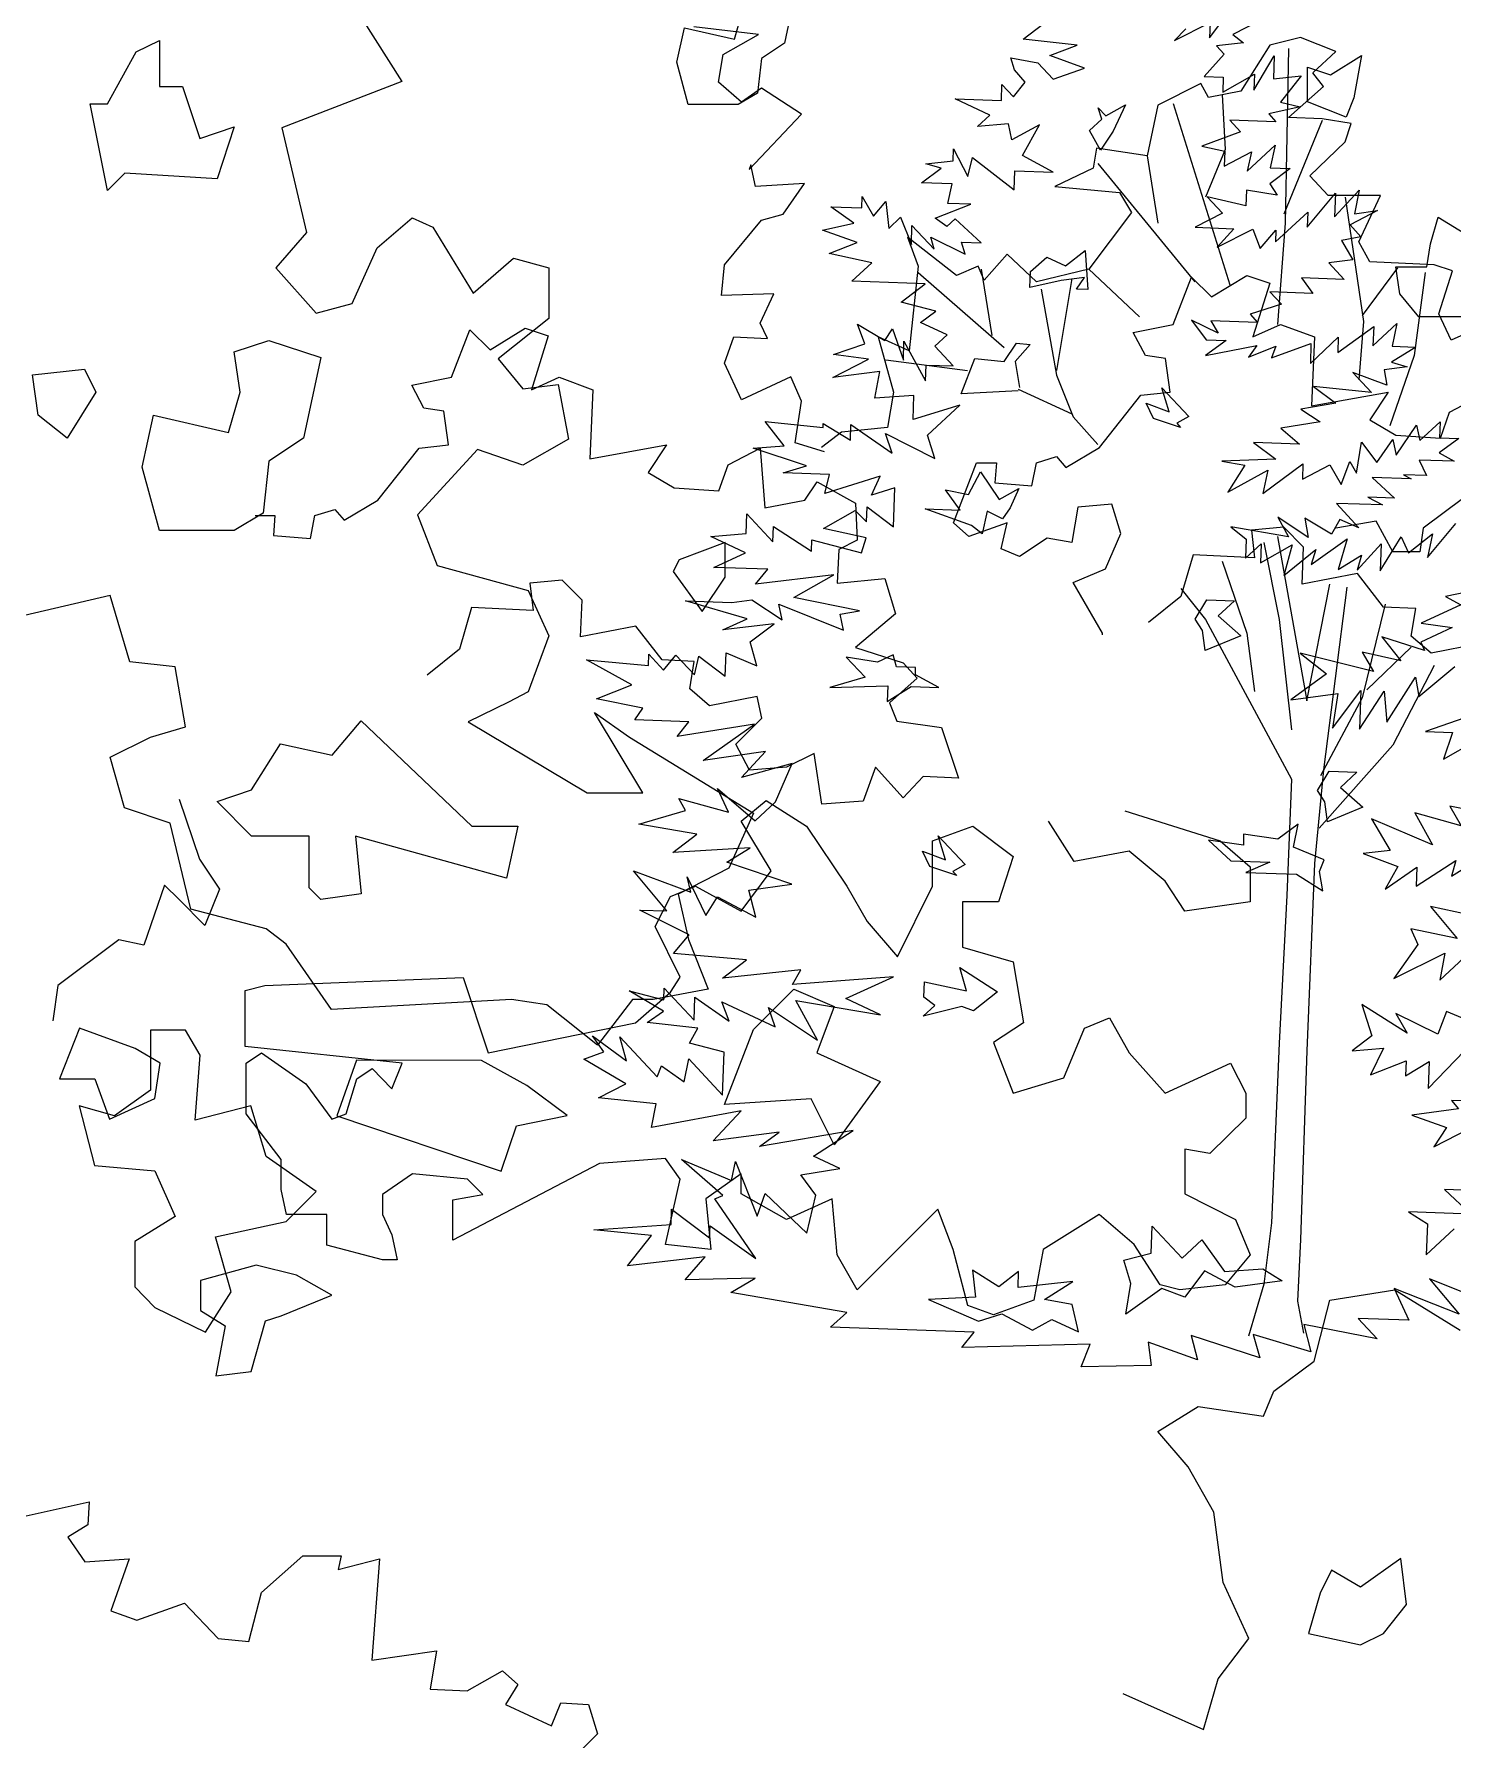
# Model space of a CAD drawing. Header units: inches. Extents: x 11.9 to 85.3, y 21.1 to 37.4.
# Drawn here: x 57.408 to 57.845, y 22.522 to 23.048 of the extents above; entities that cross this region are included whole.
import ezdxf

# ---------------------------------------------------------------- set-up
doc = ezdxf.new("R2010")
doc.units = ezdxf.units.IN
doc.header["$MEASUREMENT"] = 0
doc.layers.add('CAY', color=94, linetype='Continuous')
doc.layers.add('CAY-3', color=61, linetype='Continuous')

# ---------------------------------------------------------------- blocks, each defined once
blk = doc.blocks.new('A$C76451831')
at = {"layer": 'CAY'}
for p, q in [((1033, 1881.5), (1077.8, 1888.5)), ((1077.8, 1888.5), (1122.6, 1860.8)), ((1022.3, 1839.6), (1033, 1881.5)), ((994.6, 1818.9), (1022.3, 1839.6)), ((987.6, 1801.8), (994.6, 1818.9)), ((915, 1791.2), (942.7, 1808.3)), ((942.7, 1808.3), (987.6, 1801.8)), ((935.7, 1767), (915, 1791.2)), ((953.4, 1735.8), (935.7, 1767)), ((959.8, 1687.4), (953.4, 1735.8)), ((977.5, 1649), (959.8, 1687.4)), ((956.3, 1621.3), (977.5, 1649)), ((946.3, 1586.5), (956.3, 1621.3)), ((890.9, 1611.3), (946.3, 1586.5)), ((4402.8, 717.8), (4374.9, 696.9)), ((4342.7, 701.7), (4314.8, 696.9)), ((4354.1, 680.8), (4342.7, 701.7)), ((4374.9, 696.9), (4372.6, 680.8)), ((4372.6, 680.8), (4354.1, 680.8)), ((3915.1, 501.1), (3898, 463.3)), ((3898, 463.3), (3863.2, 445.6)), ((3863.2, 445.6), (3870.3, 414.4)), ((3870.3, 414.4), (3883.8, 380.2)), ((3883.8, 380.2), (3846.1, 373.1)), ((3831.9, 373.1), (3807.8, 341.8)), ((3846.1, 373.1), (3831.9, 373.1))]:
    blk.add_line(p, q, dxfattribs=at)
for points in [[(5284.4, 1732.3), (5331.8, 1742.9), (5330.8, 1727), (5317.1, 1718.6), (5328.7, 1701.7), (5359.3, 1703.8), (5346.6, 1668), (5364.5, 1661.6), (5397.2, 1673.2), (5420.4, 1649), (5441.5, 1646.9), (5450, 1680.6), (5478.4, 1705.9), (5504.8, 1705.9), (5502.7, 1696.5), (5531.2, 1703.8), (5525.9, 1634.2), (5570.2, 1640.6), (5566, 1614.2), (5591.3, 1613.1), (5615.5, 1626.8), (5626.1, 1617.3), (5617.7, 1603.6), (5649.3, 1588.9), (5655.6, 1604.7), (5674.6, 1603.6), (5680.9, 1583.6), (5655.6, 1558.3)], [(530, 749.3), (509.9, 755.6), (514.2, 784.1), (506.8, 800.9), (473, 785.1), (461.4, 810.4), (467.7, 828.4), (490.9, 827.3), (485.7, 837.9), (495.2, 857.9), (459.3, 856.8), (461.4, 877.9), (486.7, 908.5), (501.5, 912.7), (516.3, 933.8), (482.5, 931.7), (479.3, 946.5), (478.3, 943.3), (514.2, 981.3), (486.7, 999.2), (473, 989.7), (457.2, 1003.4), (460.4, 1022.4), (484.6, 1036.1), (440.3, 1041.4)], [(4212, 1039.9), (4204.1, 1032), (4228.5, 1044.3), (4228.1, 1033.9), (4247.6, 1060)], [(4263, 1045.8), (4244.1, 1036.1), (4251.6, 1030.3), (4232.9, 1028.3), (4238.2, 1022.7), (4224.5, 1007.3), (4237.6, 1006.8), (4237.3, 996.4), (4259, 1008.8), (4258.6, 997.9), (4272.6, 1021.5), (4272, 1005.6), (4291.1, 1007.7), (4276.9, 989.6), (4290.4, 986.4), (4268.9, 981.7), (4273.7, 976.1), (4242, 977.2), (4249.5, 969.2), (4222.8, 959.3), (4238.6, 956), (4238.2, 945.6), (4257.1, 955.4), (4254, 942.3), (4273.2, 960.2), (4269.9, 944.5), (4283.5, 944), (4269.5, 933.6), (4274.7, 925.7), (4253.5, 929.2), (4253.1, 918.3), (4226.6, 924.7), (4237.1, 913.4), (4218.2, 903.7), (4244.9, 902.7), (4233.5, 890), (4258, 902.3), (4263, 889), (4273.8, 901.7), (4273.5, 893.6), (4295.6, 914.1), (4295.2, 903.7), (4314.6, 927.1), (4314, 910.8), (4331, 929.2), (4327.7, 913), (4343.6, 915.2), (4324.7, 905.4), (4332.1, 897), (4318.9, 894.7), (4326.6, 881.3), (4310.2, 879.2), (4320.7, 867.9), (4291.3, 868.9), (4299.1, 858.2), (4269.6, 859.3), (4277.5, 850.8), (4256, 843.9), (4261.2, 838.3), (4229.1, 839.4), (4234.2, 831), (4215.9, 839.8), (4225.9, 826.3), (4239.5, 825.9), (4225.5, 815.5), (4260.6, 822.4), (4254.9, 814.4), (4273.8, 821.9), (4270.8, 813.9), (4297.8, 823.8), (4297.4, 810.2), (4316.6, 828.2), (4316.2, 817.7), (4340.9, 835.5), (4340.4, 822.3), (4356.8, 837.6), (4353.5, 821.9), (4369.8, 821.3), (4353.1, 811), (4363.9, 807.9), (4348, 805.8), (4349.9, 795.3), (4326.6, 803.8), (4339.3, 790.2), (4299.5, 794.3), (4315, 782.9), (4290.8, 778.7), (4304.1, 770.1), (4277.2, 765.6), (4290, 754.7), (4258.3, 755.8), (4273.8, 744.4), (4236.6, 743), (4252.3, 740.2), (4240.8, 721.6), (4268.1, 736.9), (4264.8, 720.7), (4292.2, 741.1), (4291.9, 730.6), (4310.8, 740.4), (4318.5, 727), (4324.5, 742.7), (4329.2, 734.8), (4332.6, 756), (4343, 742), (4354, 757.9), (4356.3, 747), (4370.2, 767.8), (4372.6, 757.3), (4386.6, 770), (4386.2, 759.1), (4399.3, 758.6), (4385.9, 748.7), (4396.1, 742.9), (4372.1, 743.7), (4377.2, 733.1), (4361.3, 733.7), (4366.6, 730.8), (4339.9, 731.7), (4355.3, 717.6), (4336.8, 718.2), (4347, 712.9), (4315.3, 714), (4330.6, 697.1), (4317.6, 703), (4311.9, 692.8), (4293.7, 703.8), (4295.9, 690.6), (4275.1, 704.5), (4282.3, 691.1), (4242.7, 697.9), (4253.3, 689.4), (4252.8, 676.3), (4263.6, 686.3), (4263.1, 673.2), (4284.9, 685.6), (4279.1, 664.5), (4301.1, 682.3), (4298, 672), (4322.6, 689.7), (4316.4, 668.6), (4332.6, 678.5), (4329.6, 668.1), (4346.1, 686.1), (4345.4, 667.6), (4359.8, 691.1), (4364.9, 680), (4381.2, 693.1), (4377.9, 676.9), (4397.3, 700.2)], [(4422.5, 656.7), (4390.1, 650.1), (4400.8, 644.3), (4373.6, 631.7), (4394.8, 628.7), (4373.2, 618.6), (4375.7, 613), (4346.5, 622.2), (4359.6, 605.9), (4333, 611.8), (4340.7, 598.4), (4290.4, 611), (4308.5, 596.8), (4283.9, 579.1), (4316.2, 583.4), (4312.6, 559.5), (4332.1, 585.5), (4331.2, 558.8), (4348, 585), (4349.9, 563.6), (4369.6, 594.7), (4371.9, 581.4), (4396.6, 601.9)], [(4403.5, 566.7), (4376.5, 557.2), (4395, 556.6), (4388.9, 538.2), (4410.7, 550.6)], [(4427.4, 499.2), (4393.2, 505.9), (4400.9, 492.5), (4369.1, 501.3), (4381.4, 479.5), (4339.5, 497.3), (4352.3, 475.6), (4333.6, 473.5), (4357.4, 464.5), (4348.7, 449), (4370.5, 464.1), (4370, 450.9), (4397.4, 468.6), (4394.3, 457.8), (4418.8, 473.3)], [(4422.2, 427.8), (4380, 437), (4398.2, 415), (4366.3, 421.6), (4371.3, 411), (4354.7, 387.5), (4389.7, 404.9), (4386.3, 386.4), (4402.7, 401.7)], [(4419.6, 353.1), (4391, 365), (4385, 349.3), (4356.1, 363.5), (4363.8, 350.1), (4332.7, 369.7), (4339.7, 348.2), (4326.2, 337.8), (4347.6, 339.7), (4338.8, 321.5), (4363.1, 331), (4362.7, 320.6), (4379, 330.5), (4378.3, 311.9), (4403.2, 337.8)], [(4407.5, 303.2), (4394.3, 303.7), (4399.1, 298), (4367.2, 293.7), (4391, 285.2), (4382.3, 271.9), (4406.8, 284.6)], [(4426.6, 241.3), (4389.5, 242.6), (4407.5, 225.7), (4364.9, 227.2), (4377.8, 219), (4377, 197.7), (4396.2, 215.6)], [(4436.8, 158), (4379.2, 181.3), (4399.6, 157), (4354.9, 174.5), (4365, 152.8), (4330.2, 154), (4343.3, 140), (4292.9, 149.9), (4297.7, 131.1), (4258.2, 142.9), (4262.6, 126.9), (4215.6, 142.2), (4220, 125.7), (4186, 137.8), (4188.1, 121.8), (4140.1, 120.8), (4146.1, 136.4), (4058.1, 134.1), (4066.6, 144.6), (3967.9, 148.1), (3979.1, 158.1), (3899.4, 171.8), (3916.1, 181.6), (3868, 180.6), (3881.7, 196.4), (3828.5, 190.1), (3845, 210.9), (3805.3, 215), (3858.5, 218.6), (3858.8, 229), (3884.9, 209.5), (3885.2, 217.6), (3916.5, 195.2), (3888.5, 236.1), (3894, 238.6), (3865.5, 263.2), (3899.8, 248.8), (3902.6, 261.9), (3917.6, 224.2), (3923.1, 239.9), (3951.6, 212.6), (3957.9, 238.7), (3947.6, 252.6), (3974.4, 257.1), (3956.2, 265.5), (3983.5, 283.1), (3919.2, 272.2), (3932.7, 282.1), (3887.2, 276), (3906.5, 296.7), (3844.9, 285.2), (3848.2, 301.4), (3808.5, 305.5), (3827.4, 315.3), (3798.5, 332.2), (3812.3, 337.1), (3804.5, 348.3), (3827.9, 331.1), (3823.1, 347.6), (3848.9, 320), (3851.8, 327.6), (3867.3, 316.6), (3870.6, 332.4), (3893.7, 307.5), (3894.8, 337), (3871, 343.2), (3876.8, 353.5), (3842, 357.4), (3853.2, 365.2), (3829.6, 379.1), (3853.4, 372.9), (3853.7, 381), (3874.2, 359), (3874.8, 374.8), (3898.2, 358.2), (3893.2, 371.5), (3929.8, 354.3), (3925.3, 367.6), (3958.9, 345.2), (3944, 372.4), (4002.2, 362.7), (3978.5, 373.9), (4011.2, 388.7), (3941.7, 383.4), (3947.5, 393.6), (3893.8, 387.8), (3910.1, 400.4), (3860, 404.8), (3870.8, 417.6), (3837, 434.6), (3855.6, 434), (3832.5, 461.5), (3871.9, 447), (3869.5, 457.5), (3882.2, 430.8), (3890.3, 443.7), (3916.6, 429.6), (3911.8, 448.3), (3941.4, 452.3), (3896.6, 467.5), (3912.8, 477.3), (3859.7, 474.2), (3876, 486.8), (3836.3, 493.6), (3868.4, 502.9), (3863.7, 511.2), (3897.8, 501.9), (3890.2, 518), (3916.2, 495.8), (3930.2, 508.9), (3941.6, 535.3), (3906.8, 525.6), (3923.3, 543.6), (3880.5, 537.4), (3915.8, 562.4), (3862.5, 553.9), (3870.5, 564), (3833.4, 565.3), (3839.1, 573.3), (3807.2, 579.8), (3831.5, 589.4), (3800.4, 606.4), (3842.9, 602.6), (3843.1, 610.3), (3853.2, 599.5), (3861.7, 609.7), (3874.4, 596.1), (3877.5, 609.1), (3895.6, 595.3), (3896.2, 611.2), (3917.2, 602.3), (3912.8, 618.8), (3929.1, 631.3), (3894, 627.1), (3910.6, 634.7), (3868.4, 647.1), (3900.1, 646), (3913.8, 647.7), (3934.6, 633.9), (3932.3, 644.8), (3976.9, 627), (3974.6, 637.9), (3987.8, 640.2), (3942.8, 649.4), (3970.1, 664.8), (3916.4, 658.5), (3924.9, 668.7), (3887.8, 670), (3909.5, 680.1), (3885.8, 691.3), (3909.9, 693.2), (3910.4, 706.8), (3928.3, 687.6), (3928.7, 698), (3954.8, 681.2), (3955.1, 688.9), (3989.2, 680), (3992.3, 690.3), (3963.1, 696.8), (3984.8, 709.2), (3992.7, 701.2), (3993, 711.6), (4011.1, 697.8), (4012.1, 724.6), (3996, 719.7), (4001.9, 732.6), (3963.9, 720.8), (3967.1, 733.8), (3935.4, 734.9), (3951.4, 739.8), (3914.7, 752), (3936, 753.5), (3923, 770.3), (3962.8, 766.2), (3962.9, 768.9), (3981.5, 757.4), (3981.9, 768.2), (4010.2, 748.6), (4005.7, 761.9), (4039.5, 744.9), (4034.6, 760.9), (4056.7, 781.5), (4024.6, 771.7), (4025.2, 788), (3998.4, 786.2), (4001.7, 804.7), (3969.4, 800.4), (3993.9, 813.1), (3970, 816.2), (3991.5, 823.6), (3986.5, 837), (4005.2, 825.9), (4010.4, 833.9), (4017.9, 812.3), (4018.3, 825.4), (4033.2, 798.2), (4033.6, 809), (4052.2, 808.4), (4039.5, 822), (4047.9, 829.8), (4029.6, 838.2), (4040.3, 846), (4016.5, 852.2), (4032.8, 864.8), (3982.6, 866.6), (3996.2, 879.2), (3966.9, 885.7), (3986.2, 893.2), (3962.5, 901.7), (3984, 906.4), (3968.1, 917.8), (3989.3, 917.1), (3989.6, 924.8), (3997.3, 911.4), (4005.8, 921.5), (4007.9, 902.9), (4015.9, 910.7), (4023.4, 891.9), (4023.8, 905), (4039.1, 888.6), (4036.7, 896.9), (4060.3, 885.2), (4057.8, 893.4), (4071.4, 892.9), (4053.4, 909.4), (4047.8, 904.2), (4039.8, 909.9), (4064.2, 919.5), (4048.4, 920), (4051.5, 933.5), (4030.3, 934.3), (4043.8, 944.2), (4033.4, 947.3), (4052.1, 949.4), (4052.4, 957.5), (4062.1, 938.6), (4065.3, 951.6), (4094, 929.3), (4094.4, 942.4), (4120.7, 941.5), (4099.8, 953.1), (4111.4, 974), (4092.5, 963.8), (4090.1, 974.8), (4068.8, 972.8), (4077.2, 980.7), (4053.6, 991.9), (4085.3, 990.8), (4085.6, 1001.7), (4093.5, 993.3), (4101.6, 1003.4), (4094.2, 1011.8), (4091.7, 1020.1), (4110.2, 1016.7), (4120.7, 1005.5), (4142.2, 1012.9), (4118.5, 1021.8), (4137.3, 1028.9), (4100.3, 1032.9), (4113.8, 1043.3)], [(979.3, 834.7), (960.3, 826.2), (951.8, 844.2), (961.3, 873.7), (948.7, 877.9), (904.4, 880), (897, 893.7), (911.8, 925.4), (875.9, 925.4), (863.3, 939.1), (887.5, 962.3), (891.7, 975), (871.7, 978.1), (848.5, 979.2), (872.7, 1000.3), (865.4, 1009.8), (881.2, 1024.5), (856.9, 1034), (835.8, 1028.7), (815.8, 997.1), (793.6, 992.9), (788.4, 1002.4), (758.8, 987.6), (751.5, 952.8), (716.7, 958.1), (714.5, 944.4), (688.2, 931.7), (732.5, 927.5), (740.9, 913.8), (711.4, 874.8), (675.5, 866.3), (655.5, 885.3), (639.7, 867.4), (635.4, 876.9), (620.7, 870.5), (586.9, 896.9), (594.3, 876.9), (588, 818.9), (566.9, 828.4), (577.4, 790.4), (573.2, 766.1), (541.6, 763), (527.9, 752.4)], [(848.5, 1026.6), (846.4, 906.4), (841.1, 836.8)], [(769.4, 988.7), (808.4, 864.2)], [(803.1, 995), (805.2, 957), (791.5, 924.3)], [(871.7, 977.1), (845.3, 912.7)], [(751.5, 952.8), (758.8, 906.4)], [(717.7, 947.5), (784.2, 866.3)], [(887.5, 924.3), (900.2, 838.9), (897, 798.8)], [(594.3, 872.7), (653.4, 821)], [(634.4, 741.9), (648.1, 741.9), (647, 728.2), (672.4, 726.1), (675.5, 741.9), (689.2, 746.1), (695.6, 738.7), (718.8, 752.4), (747.2, 788.3), (767.3, 790.4), (764.1, 813.6), (750.4, 815.7), (742, 831.5), (769.4, 836.8), (782, 869.5), (795.8, 855.8), (820, 870.5), (835.8, 865.3), (824.2, 828.4), (843.2, 836.8), (866.4, 828.4), (864.3, 780.9), (917, 790.4), (904.4, 771.4), (922.3, 760.9), (952.9, 758.7), (959.2, 776.7), (981.4, 788.3)], [(979.3, 617.4), (946.6, 611.1), (932.9, 622.7), (936, 641.7), (913.9, 642.7), (895.9, 665.9), (858, 658.6), (859, 683.9), (845.3, 697.6), (823.2, 695.5), (825.3, 676.5), (783.1, 678.6), (774.7, 650.1), (752.5, 632.2)], [(637.6, 874.8), (644.9, 829.4)], [(699.8, 868.4), (689.2, 805.2)], [(711.4, 874.8), (746.2, 842.1)], [(923.4, 875.8), (899.1, 843.1)], [(942.4, 872.7), (935, 815.7), (918.1, 767.2)], [(678.7, 861.1), (689.2, 802), (700.8, 773.5), (717.7, 754.5)], [(662.9, 791.4), (623.8, 789.3), (633.3, 813.6), (653.4, 811.5), (661.8, 824.1), (671.3, 823.1), (660.8, 811.5), (663.9, 793.6)], [(572.2, 812.5), (628.1, 805.2)], [(662.9, 792.5), (699.8, 775.6)], [(720.9, 623.7), (720.9, 624.8), (700.8, 659.6), (723, 669.1), (733.5, 693.4), (727.2, 713.4), (704, 711.3), (699.8, 687), (682.9, 690.2), (663.9, 677.5), (651.3, 682.8), (655.5, 700.7), (629.1, 691.2), (618.6, 700.7), (634.4, 741.9)], [(831.6, 687), (842.2, 634.3), (850.6, 558.4)], [(841.1, 691.2), (861.1, 578.4), (877, 658.6)], [(803.1, 674.4), (820, 624.8), (825.3, 584.7)], [(888.6, 656.4), (872.7, 530.9), (866.4, 466.6), (861.1, 337.9), (856.9, 208.2), (854.8, 166), (859, 143.9)], [(774.7, 655.4), (791.5, 634.3), (850.6, 524.6), (847.4, 444.5), (842.2, 343.2), (836.9, 219.8), (831.6, 177.6), (821.1, 141.8)], [(914.9, 644.8), (899.1, 580.5), (870.6, 526.7)], [(932.9, 615.3), (902.3, 585.8)], [(948.7, 602.7), (920.2, 547.8), (869.6, 490.9)]]:
    blk.add_lwpolyline(points, dxfattribs=at)
for points in [[(1085.8, 1672.3), (1081.8, 1704), (1054.1, 1684.2), (1034.3, 1696), (1026.4, 1680.2), (1018.5, 1652.5), (1054.1, 1644.6), (1069.9, 1652.5)], [(3862.3, 1017), (3867.6, 1040.8), (3901.9, 1032.9), (3907.2, 1051.4), (3904.5, 1069.8), (3920.4, 1075.1), (3944.1, 1067.2), (3936.2, 1030.2), (3920.4, 1019.7), (3917.7, 995.9), (3904.5, 988), (3870.2, 988)], [(4295.5, 989.9), (4295.5, 1013.7), (4311.3, 1008.4), (4332.5, 1021.6), (4327.2, 992.6), (4321.9, 979.4)], [(4145.7, 970.1), (4154.1, 978), (4151.7, 985.8), (4156.9, 980.2), (4170.4, 987.9), (4162, 969.6), (4153.4, 956.7)], [(4403.7, 887), (4419.5, 887), (4430.1, 868.5), (4424.8, 855.3), (4403.7, 842.1), (4372, 842.1), (4358.8, 857.9), (4356.2, 876.4), (4377.3, 876.4), (4380, 892.2), (4385.2, 910.7), (4406.4, 897.5)], [(4144.6, 860.9), (4136.9, 861.2), (4142.2, 869.2), (4126.3, 867), (4104.8, 862.3), (4105.2, 873.2), (4116.4, 883.2), (4129.3, 877.3), (4142.8, 887.7)], [(4208.2, 766.2), (4189.8, 772.3), (4184.7, 782.9), (4200.4, 776.9), (4195.5, 793.4), (4213.9, 773.7), (4205.6, 769)], [(4064.6, 698.7), (4032.9, 710.2), (4056.9, 709.4), (4046.9, 723.3), (4062.7, 720.1), (4070.9, 735.6), (4083.8, 716.6), (4097.3, 724.3), (4091.3, 710.9), (4086.1, 703.4), (4075.4, 708.7), (4072.1, 693)], [(4223.4, 626.6), (4218.2, 634.5), (4226.4, 647.8), (4245.4, 647.1), (4234.2, 636.7), (4249.6, 623), (4225.2, 612.9)], [(4013.2, 601.7), (4010.8, 609.9), (4000.2, 604.8), (3978.6, 608.3), (3991.7, 594.7), (3967.4, 587.4), (4007.3, 588.7), (4006.9, 577.9), (4023.2, 588.2), (4042.2, 587.5), (4026.2, 596.2), (4026.3, 601.2)], [(4307.3, 508.9), (4302.2, 516.8), (4310.3, 530.1), (4329.4, 529.4), (4318.1, 518.9), (4333.5, 505.2), (4309.1, 495.2)], [(4303.8, 461), (4306.8, 469), (4285.8, 477.9), (4289, 493.7), (4275.1, 483.3), (4251.6, 486.8), (4251.4, 479.1), (4227.5, 482.7), (4242.8, 468.5), (4269.5, 467.6), (4253, 460.5), (4287.8, 459.2), (4306, 447.7)], [(4054.6, 458.4), (4036.2, 464.5), (4031.1, 475.1), (4046.8, 469.1), (4041.9, 485.6), (4060.3, 465.9), (4052, 461.2)], [(4032, 374.8), (4032.4, 385.2), (4061.2, 379.2), (4056.8, 395.2), (4082.5, 378.5), (4066.1, 365.4), (4058.1, 368.4), (4031.6, 361.7), (4039.5, 369.1)], [(4174.2, 178.1), (4169.4, 194.1), (4188.1, 198.9), (4188.8, 217.4), (4209.3, 195.4), (4222.9, 208.1), (4238.4, 186.2), (4264.8, 188), (4278.1, 179.9), (4245.8, 175.6), (4224.8, 186.7), (4211.1, 168.6), (4195.4, 174.6), (4170.8, 156.9)], [(4138.2, 144.9), (4133.9, 163.6), (4114.9, 167), (4134.4, 179.5), (4096.7, 175.3), (4097, 186.2), (4083.5, 175.8), (4065.4, 187.3), (4067.4, 168.6), (4035.2, 167), (4069.6, 152.2), (4085.6, 157.1), (4106.5, 146), (4119.9, 153.2)]]:
    blk.add_lwpolyline(points, close=True, dxfattribs=at)
at = {"layer": 'CAY-3'}
for p, q in [((3631.7, 1070), (3673.6, 1003.9)), ((3673.6, 1003.9), (3591, 972.1)), ((3591, 972.1), (3608.1, 900.1)), ((3656.5, 889.5), (3680.7, 910.2)), ((3680.7, 910.2), (3694.8, 903.7)), ((3694.8, 903.7), (3722.5, 858.3)), ((3608.1, 900.1), (3586.9, 875.9)), ((3639.4, 851.2), (3656.5, 889.5)), ((3722.5, 858.3), (3750.2, 882.4)), ((3750.2, 882.4), (3774.4, 875.9)), ((3586.9, 875.9), (3614.6, 844.7)), ((3774.4, 875.9), (3774.4, 841.1)), ((3614.6, 844.7), (3639.4, 851.2)), ((3774.4, 841.1), (3739.6, 813.4)), ((3739.6, 813.4), (3756.7, 792.8)), ((3756.7, 792.8), (3780.9, 795.7)), ((3780.9, 795.7), (3788, 758)), ((3725.5, 750.9), (3684.2, 706.1)), ((3756.7, 740.3), (3725.5, 750.9)), ((3788, 758), (3756.7, 740.3)), ((3684.2, 706.1), (3697.8, 671.3)), ((3697.8, 671.3), (3760.3, 654.2)), ((3473.1, 650.6), (3396.5, 632.9)), ((3486.7, 605.2), (3473.1, 650.6)), ((3760.3, 654.2), (3774.4, 622.9)), ((3774.4, 622.9), (3760.3, 584.6)), ((3517.9, 601.7), (3486.7, 605.2)), ((3525, 560.4), (3517.9, 601.7)), ((3746.7, 577.5), (3719, 563.9)), ((3760.3, 584.6), (3746.7, 577.5)), ((3719, 563.9), (3800.7, 515.2)), ((3839, 515.2), (3805.7, 570.4)), ((3805.7, 570.4), (3829.8, 553.3)), ((3473.1, 539.7), (3500.8, 553.3)), ((3500.8, 553.3), (3525, 560.4)), ((3829.8, 553.3), (3915.1, 501.1)), ((3483.1, 504.9), (3473.1, 539.7)), ((86.7, 510.8), (100.8, 469.5)), ((472.7, 495.7), (489.8, 509.9)), ((489.8, 509.9), (517.5, 492.2)), ((3514.4, 494.3), (3483.1, 504.9)), ((3800.7, 515.2), (3839, 515.2)), ((493.3, 461.5), (472.7, 495.7)), ((701.4, 468), (683.7, 495.7)), ((736.2, 502.8), (801.7, 482.1)), ((3528.5, 435.3), (3514.4, 494.3)), ((517.5, 492.2), (545.2, 450.9)), ((604.1, 482.1), (631.9, 492.2)), ((604.1, 450.9), (604.1, 482.1)), ((631.9, 492.2), (659.6, 471.5)), ((801.7, 482.1), (822.3, 464.4)), ((100.8, 469.5), (114.4, 448.9)), ((659.6, 471.5), (649.5, 440.3)), ((739.2, 475.1), (701.4, 468)), ((763.9, 454.4), (739.2, 475.1)), ((472.7, 433.8), (493.3, 461.5)), ((822.3, 464.4), (822.3, 440.3)), ((76.8, 451.7), (62.5, 410.5)), ((86.7, 441.8), (76.8, 451.7)), ((114.4, 448.9), (104.4, 424.1)), ((424.3, 443.8), (441.4, 450.9)), ((441.4, 450.9), (472.7, 433.8)), ((545.2, 450.9), (559.3, 426.7)), ((580, 402.5), (604.1, 450.9)), ((777.5, 433.8), (763.9, 454.4)), ((104.4, 424.1), (86.7, 441.8)), ((413.7, 423.2), (424.3, 443.8)), ((624.8, 440.3), (624.8, 409)), ((649.5, 440.3), (624.8, 440.3)), ((822.3, 440.3), (777.5, 433.8)), ((3580.4, 421.8), (3528.5, 435.3)), ((430.8, 388.4), (413.7, 423.2)), ((559.3, 426.7), (580, 402.5)), ((45.4, 414.1), (3.5, 382.8)), ((62.5, 410.5), (45.4, 414.1)), ((3594, 411.1), (3580.4, 421.8)), ((3625.2, 366.3), (3594, 411.1)), ((624.8, 409), (659.6, 399)), ((659.6, 399), (666.6, 357.1)), ((145.6, 382.8), (281.8, 388.3)), ((281.8, 388.3), (298.9, 336.4)), ((424.3, 378.3), (430.8, 388.4)), ((3.5, 382.8), (0, 358.6)), ((132.1, 379.3), (145.6, 382.8)), ((132.1, 340.9), (132.1, 379.3)), ((400.1, 357.1), (424.3, 378.3)), ((3748.8, 373.1), (3625.2, 366.3)), ((3773, 369.5), (3748.8, 373.1)), ((3807.8, 341.8), (3773, 369.5)), ((298.9, 336.4), (400.1, 357.1)), ((666.6, 357.1), (646, 343.5)), ((694.4, 319.3), (708.5, 353.5)), ((708.5, 353.5), (725.6, 360.6)), ((725.6, 360.6), (739.2, 336.4)), ((240, 329.4), (132.1, 340.9)), ((646, 343.5), (659.6, 308.7)), ((132.7, 329.4), (143.3, 336.4)), ((132.7, 294.5), (132.7, 329.4)), ((143.3, 336.4), (173.9, 315.2)), ((232.9, 311.7), (240, 329.4)), ((739.2, 336.4), (763.9, 308.7)), ((763.9, 308.7), (808.7, 329.4)), ((808.7, 329.4), (819.4, 308.7)), ((201.6, 294.5), (208.7, 318.7)), ((208.7, 318.7), (219.3, 325.8)), ((219.3, 325.8), (232.9, 311.7)), ((659.6, 308.7), (694.4, 319.3)), ((173.9, 315.2), (191.6, 291)), ((819.4, 308.7), (819.4, 291.6)), ((156.8, 263.3), (132.7, 294.5)), ((191.6, 291), (201.6, 294.5)), ((819.4, 291.6), (794.6, 267.4)), ((794.6, 267.4), (777.5, 270.4)), ((777.5, 270.4), (777.5, 239.7)), ((156.8, 242.6), (156.8, 263.3)), ((375.4, 260.4), (274.7, 207.8)), ((420.8, 263.9), (375.4, 260.4)), ((430.8, 249.7), (420.8, 263.9)), ((247, 253.3), (226.4, 239.1)), ((284.8, 249.7), (247, 253.3)), ((295.4, 239.1), (284.8, 249.7)), ((420.8, 204.9), (430.8, 249.7)), ((472.7, 253.3), (448.5, 236.2)), ((472.7, 239.7), (472.7, 253.3)), ((160.4, 225.5), (156.8, 242.6)), ((226.4, 239.1), (226.4, 225.5)), ((274.7, 235.6), (295.4, 239.1)), ((274.7, 207.8), (274.7, 235.6)), ((448.5, 236.2), (452, 201.4)), ((503.9, 222), (472.7, 239.7)), ((535.2, 236.2), (503.9, 222)), ((538.7, 197.8), (535.2, 236.2)), ((777.5, 239.7), (812.3, 222)), ((188.1, 225.5), (160.4, 225.5)), ((188.1, 204.3), (188.1, 225.5)), ((226.4, 225.5), (232.9, 211.4)), ((607.7, 229.1), (583.5, 204.9)), ((618.3, 201.4), (607.7, 229.1)), ((718.5, 225.5), (680.2, 201.4)), ((742.7, 204.9), (718.5, 225.5)), ((232.9, 211.4), (236.4, 194.3)), ((812.3, 222), (822.3, 197.8)), ((226.4, 194.3), (188.1, 204.3)), ((452, 201.4), (420.8, 204.9)), ((583.5, 204.9), (552.3, 173.6)), ((628.3, 163), (618.3, 201.4)), ((680.2, 201.4), (673.7, 166.6)), ((760.4, 177.2), (742.7, 204.9)), ((236.4, 194.3), (226.4, 194.3)), ((552.3, 173.6), (538.7, 197.8)), ((822.3, 197.8), (805.2, 177.2)), ((774, 173.6), (760.4, 177.2)), ((805.2, 177.2), (774, 173.6)), ((673.7, 166.6), (646, 156.5)), ((646, 156.5), (628.3, 163))]:
    blk.add_line(p, q, dxfattribs=at)
for points in [[(3491.1, 1024.1), (3507, 1032), (3507, 1000.3), (3522.8, 1000.3), (3534.7, 964.7), (3558.4, 972.6), (3546.6, 936.9), (3483.2, 940.9), (3471.3, 929), (3459.5, 988.4), (3471.3, 988.4)], [(3495.1, 738.9), (3503, 774.6), (3554.5, 762.7), (3562.4, 790.4), (3558.4, 818.1), (3582.2, 826), (3617.8, 814.2), (3605.9, 758.7), (3582.2, 742.9), (3578.2, 707.2), (3558.4, 695.3), (3507, 695.3)], [(3423.8, 774.6), (3419.9, 802.3), (3455.5, 806.2), (3463.4, 790.4), (3443.6, 758.7)], [(430.1, 675.3), (426.1, 667.3), (445.9, 639.6), (461.7, 663.4), (461.7, 687.1)], [(3570.3, 517.1), (3590.1, 548.8), (3625.7, 540.9), (3645.5, 564.6), (3721.6, 492.2), (3753.2, 492.2), (3745.3, 456.6), (3641.6, 485.4), (3645.5, 445.8), (3617.8, 441.9), (3609.9, 449.8), (3609.9, 485.4), (3570.3, 485.4), (3546.6, 509.2)], [(481.1, 352.5), (508.8, 380.2), (536.5, 368.3), (524.6, 336.6), (568.2, 316.8), (536.5, 273.3), (520.7, 305), (461.3, 301)], [(56.6, 339.4), (18.3, 353.5), (4.7, 318.7), (28.9, 318.7), (38.9, 291), (70.2, 305.2), (73.7, 329.4)], [(3535, 335), (3525, 352.1), (3500.8, 352.1), (3500.8, 310.9), (3476.1, 293.2), (3451.9, 300.2), (3462.5, 259), (3503.8, 255.4), (3517.9, 224.1), (3490.2, 207), (3490.2, 175.8), (3503.8, 161.6), (3538.6, 144.5), (3556.3, 172.2), (3545.6, 210), (3594, 220.6), (3614.6, 241.3), (3580.4, 265.4), (3569.8, 300.2), (3531.5, 290.2)], [(3728.2, 331.2), (3642.3, 331.5), (3628.8, 293.2), (3741.7, 255.1), (3752.3, 286.4), (3787.1, 293.5), (3759.4, 314.1)], [(167.4, 183.7), (139.7, 190.7), (101.4, 180.1), (101.4, 159.5), (118.5, 148.9), (112, 114.6), (136.2, 117.6), (146.2, 152.4), (156.8, 155.9), (191.6, 170.1)]]:
    blk.add_lwpolyline(points, close=True, dxfattribs=at)
blk.add_lwpolyline([(138.9, 705.6), (152.6, 705.6), (151.5, 691.9), (176.9, 689.8), (180, 705.6), (193.7, 709.9), (200.1, 702.5), (223.3, 716.2), (251.7, 752), (271.8, 754.2), (268.6, 777.4), (254.9, 779.5), (246.5, 795.3), (273.9, 800.6), (286.5, 833.3), (300.3, 819.5), (324.5, 834.3), (340.3, 829), (328.7, 792.1), (347.7, 800.6), (370.9, 792.1), (368.8, 744.7), (421.5, 754.2), (408.9, 735.2), (426.8, 724.6), (457.4, 722.5), (463.7, 740.4), (485.9, 752), (489, 710.9), (516.5, 716.2), (524.9, 728.8), (551.3, 714.1), (552.3, 688.8), (539.7, 682.4), (538.6, 659.2), (571.3, 662.4), (578.7, 638.1), (551.3, 614.9), (584, 604.4), (593.5, 593.8), (574.5, 577), (579.7, 564.3), (610.3, 560.1), (621.9, 525.3), (597.7, 526.3), (584, 511.6), (565, 532.7), (556.5, 509.5), (528.1, 507.4), (522.8, 542.2), (503.8, 532.7), (478.5, 530.6), (469, 548.5), (486.9, 566.4), (483.8, 581.2), (451.1, 574.9), (437.4, 586.5), (440.5, 605.4), (418.4, 606.5), (400.5, 629.7), (362.5, 622.3), (363.5, 647.6), (349.8, 661.3), (327.7, 659.2), (329.8, 640.3), (287.6, 642.4), (279.2, 613.9), (257, 596)], dxfattribs=at)

msp = doc.modelspace()

# ---------------------------------------------------------------- block references
at = {"layer": 'CAY', "xscale": 0.0004489089019145984, "yscale": 0.0004489089019145984, "zscale": 0.0004489089019145984}
for p in [(55.87234, 22.58311), (57.4138, 22.58311), (55.03155, 21.8133), (57.34374, 21.8133)]:
    msp.add_blockref('A$C76451831', p, dxfattribs=at)

doc.saveas('drawing.dxf')
